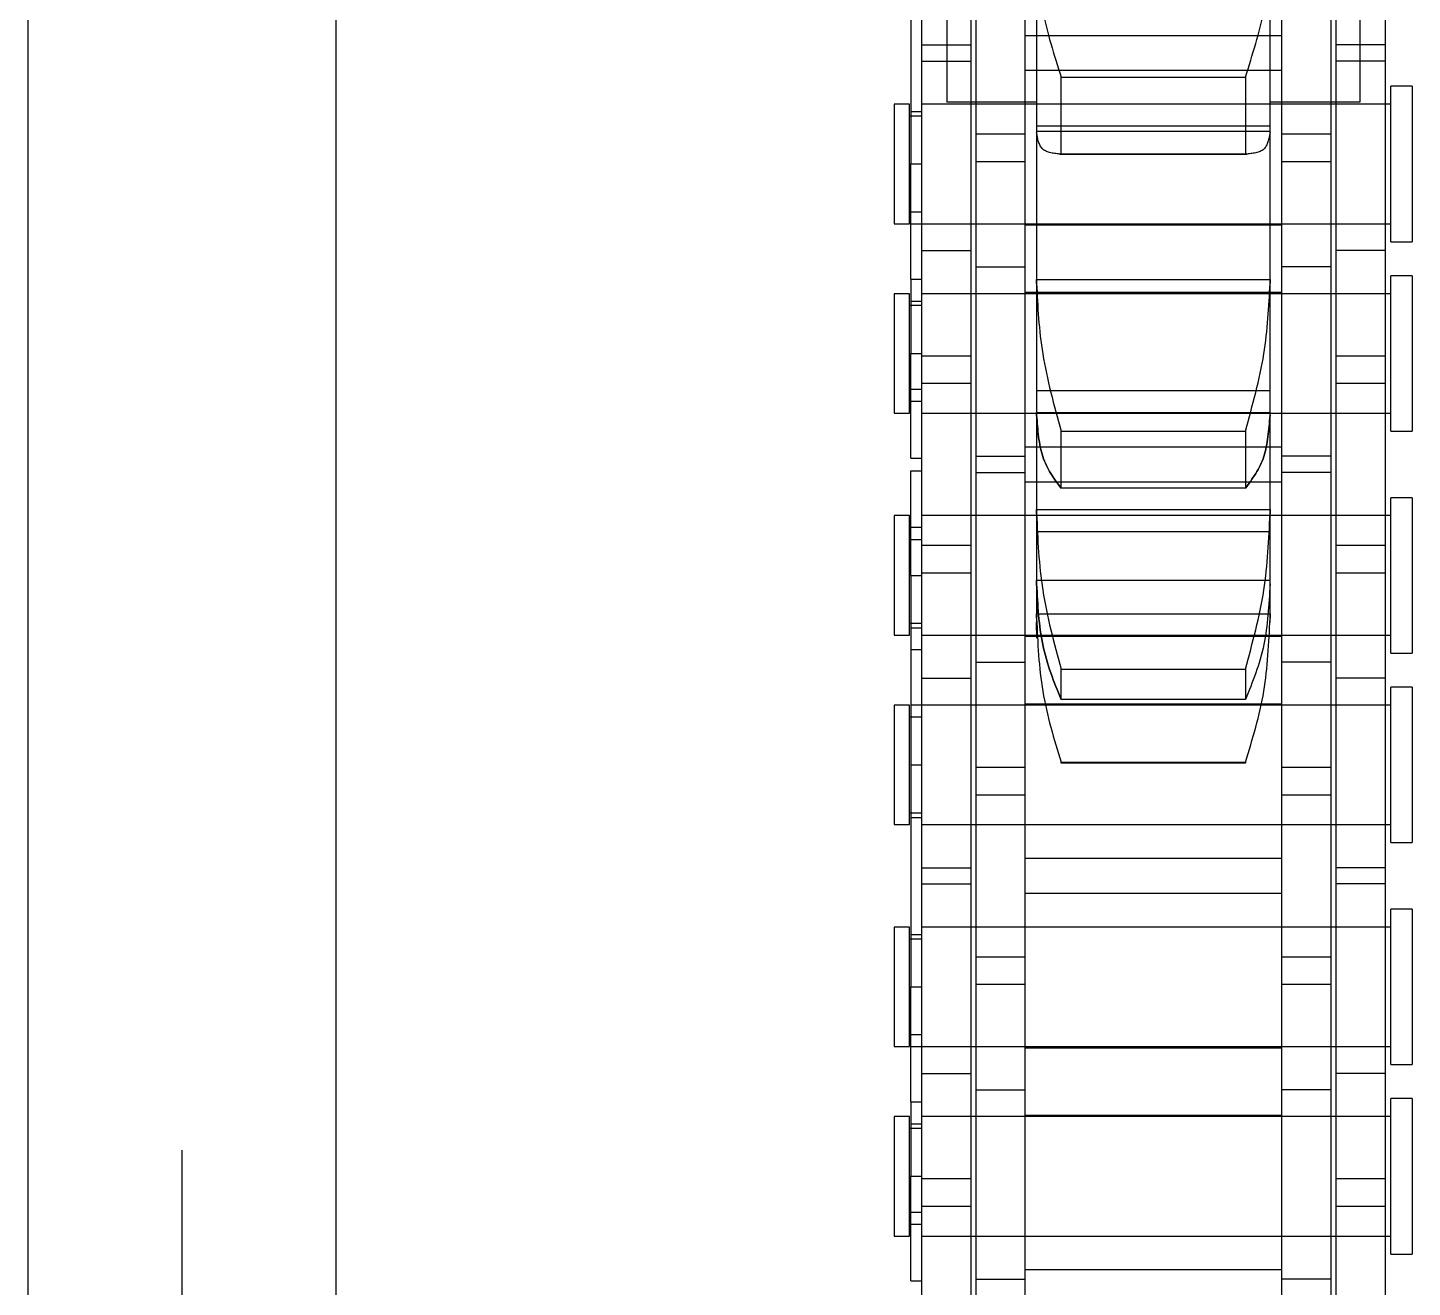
# Model space of a CAD drawing. Header units: metres. Extents: x 0 to 63075, y 0 to 44550.
# Drawn here: x 14315.26 to 14358.03, y 27375.87 to 27414.75 of the extents above; entities that cross this region are included whole.
import ezdxf

# ---------------------------------------------------------------- set-up
doc = ezdxf.new("R2010")
doc.units = ezdxf.units.M
doc.header["$LTSCALE"] = 75
doc.linetypes.add('HIDDEN2', pattern=[4.7625, 3.175, -1.5875])
for name, color, linetype in [('SDM', 7, 'Continuous'), ('SL4', 4, 'Continuous'), ('ST1', 7, 'HIDDEN2')]:
    doc.layers.add(name, color=color, linetype=linetype)

# ---------------------------------------------------------------- blocks, each defined once
blk = doc.blocks.new('A$Ca53c419a')
at = {"layer": 'SL4'}
for p, q in [((3664.713, 495.765), (2339.738, 495.765)), ((2339.738, 486.24), (3664.713, 486.24))]:
    blk.add_line(p, q, dxfattribs=at)
at = {"layer": 'ST1'}
for p, q in [((3664.713, 491.003), (2339.738, 491.003)), ((2339.738, 486.24), (3664.713, 486.24)), ((2951.372, 469), (2947.682, 469)), ((2947.682, 469), (2947.682, 468.526)), ((2951.372, 468.526), (2951.372, 469)), ((2957.221, 469), (2953.531, 469)), ((2953.531, 469), (2953.531, 468.526)), ((2957.221, 468.526), (2957.221, 469)), ((2964.072, 469), (2960.382, 469)), ((2960.382, 469), (2960.382, 468.526)), ((2964.072, 468.526), (2964.072, 469)), ((2969.921, 469), (2966.231, 469)), ((2966.231, 469), (2966.231, 468.526)), ((2969.921, 468.526), (2969.921, 469)), ((2976.772, 469), (2973.082, 469)), ((2973.082, 469), (2973.082, 468.526)), ((2976.772, 468.526), (2976.772, 469)), ((2982.621, 469), (2978.931, 469)), ((2978.931, 469), (2978.931, 468.526)), ((2982.621, 468.526), (2982.621, 469)), ((2946.297, 468.489), (2946.297, 468.157)), ((2946.297, 468.489), (2949.527, 468.489)), ((2947.682, 468.526), (2951.372, 468.526)), ((2948.051, 468.526), (2948.051, 468.157)), ((2948.42, 468.489), (2948.42, 468.157)), ((2949.527, 468.489), (2949.527, 468.157)), ((2951.824, 468.489), (2949.527, 468.489)), ((2951.003, 468.157), (2951.003, 468.526)), ((2951.146, 468.489), (2951.146, 468.157)), ((2951.824, 468.489), (2955.376, 468.489)), ((2951.824, 468.489), (2951.824, 468.157)), ((2953.531, 468.526), (2957.221, 468.526)), ((2953.531, 468.489), (2953.531, 466.637)), ((2953.9, 468.526), (2953.9, 468.157)), ((2955.376, 468.489), (2955.376, 468.157)), ((2968.076, 468.489), (2955.376, 468.489)), ((2956.852, 468.157), (2956.852, 468.526)), ((2956.995, 468.489), (2956.995, 468.157)), ((2960.382, 468.526), (2964.072, 468.526)), ((2960.608, 468.489), (2960.608, 468.157)), ((2960.751, 468.526), (2960.751, 468.157)), ((2962.227, 468.489), (2962.227, 468.157)), ((2963.703, 468.157), (2963.703, 468.526)), ((2964.072, 466.637), (2964.072, 468.489)), ((2965.779, 468.157), (2965.779, 468.489)), ((2966.231, 468.526), (2969.921, 468.526)), ((2966.457, 468.489), (2966.457, 468.157)), ((2966.6, 468.526), (2966.6, 468.157)), ((2968.076, 468.489), (2968.076, 468.157)), ((2968.076, 468.489), (2971.306, 468.489)), ((2969.183, 468.489), (2969.183, 468.157)), ((2969.552, 468.157), (2969.552, 468.526)), ((2971.306, 468.489), (2971.306, 468.157)), ((2971.697, 468.489), (2971.697, 468.157)), ((2971.697, 468.489), (2974.927, 468.489)), ((2973.082, 468.526), (2976.772, 468.526)), ((2973.451, 468.526), (2973.451, 468.157)), ((2973.82, 468.489), (2973.82, 468.157)), ((2974.927, 468.489), (2974.927, 468.157)), ((2977.224, 468.489), (2974.927, 468.489)), ((2976.403, 468.157), (2976.403, 468.526)), ((2976.546, 468.489), (2976.546, 468.157)), ((2977.224, 468.489), (2980.776, 468.489)), ((2977.224, 468.489), (2977.224, 468.157)), ((2978.931, 468.526), (2982.621, 468.526)), ((2978.931, 468.489), (2978.931, 466.637)), ((2979.3, 468.526), (2979.3, 468.157)), ((2980.776, 468.489), (2980.776, 468.157)), ((2993.476, 468.489), (2980.776, 468.489)), ((2982.252, 468.157), (2982.252, 468.526)), ((2982.395, 468.489), (2982.395, 468.157)), ((2948.596, 468.157), (2939.501, 468.157)), ((2947.682, 468.157), (2947.682, 466.637)), ((2947.682, 468.157), (2947.682, 453.659)), ((2949.456, 468.157), (2948.596, 468.157)), ((2948.596, 466.637), (2948.596, 468.157)), ((2958.551, 468.157), (2949.456, 468.157)), ((2949.456, 468.157), (2949.456, 466.637)), ((2951.372, 466.637), (2951.372, 468.157)), ((2951.372, 453.659), (2951.372, 468.157)), ((2952.702, 468.157), (2952.702, 466.637)), ((2953.531, 468.157), (2953.531, 453.659)), ((2957.221, 466.637), (2957.221, 468.157)), ((2957.221, 453.659), (2957.221, 468.157)), ((2958.551, 468.157), (2958.551, 466.637)), ((2964.901, 468.157), (2958.551, 468.157)), ((2959.052, 468.157), (2959.052, 466.637)), ((2960.382, 468.157), (2960.382, 466.637)), ((2960.382, 468.157), (2960.382, 453.659)), ((2964.072, 453.659), (2964.072, 468.157)), ((2964.901, 468.157), (2964.901, 466.637)), ((2973.996, 468.157), (2964.901, 468.157)), ((2966.231, 468.157), (2966.231, 466.637)), ((2966.231, 468.157), (2966.231, 453.659)), ((2968.147, 466.637), (2968.147, 468.157)), ((2969.007, 468.157), (2969.007, 466.637)), ((2969.921, 466.637), (2969.921, 468.157)), ((2969.921, 453.659), (2969.921, 468.157)), ((2973.082, 468.157), (2973.082, 466.637)), ((2973.082, 468.157), (2973.082, 453.659)), ((2974.856, 468.157), (2973.996, 468.157)), ((2973.996, 466.637), (2973.996, 468.157)), ((2983.951, 468.157), (2974.856, 468.157)), ((2974.856, 468.157), (2974.856, 466.637)), ((2976.772, 466.637), (2976.772, 468.157)), ((2976.772, 453.659), (2976.772, 468.157)), ((2978.102, 468.157), (2978.102, 466.637)), ((2978.931, 468.157), (2978.931, 453.659)), ((2982.621, 466.637), (2982.621, 468.157)), ((2982.621, 453.659), (2982.621, 468.157)), ((2983.951, 468.157), (2983.951, 466.637)), ((2990.301, 468.157), (2983.951, 468.157)), ((2984.452, 468.157), (2984.452, 466.637)), ((2982.681, 464.605), (2982.681, 467.375)), ((3021.769, 467.375), (2982.681, 467.375)), ((2948.596, 466.637), (2939.501, 466.637)), ((2949.456, 466.637), (2948.596, 466.637)), ((2958.551, 466.637), (2949.456, 466.637)), ((2964.901, 466.637), (2958.551, 466.637)), ((2973.996, 466.637), (2964.901, 466.637)), ((2974.856, 466.637), (2973.996, 466.637)), ((2983.951, 466.637), (2974.856, 466.637)), ((2990.301, 466.637), (2983.951, 466.637)), ((2952.201, 466.485), (2945.851, 466.485)), ((2946.352, 466.485), (2946.352, 464.965)), ((2947.682, 466.485), (2947.682, 464.965)), ((2951.372, 464.965), (2951.372, 466.485)), ((2952.201, 466.485), (2952.201, 464.965)), ((2961.296, 466.485), (2952.201, 466.485)), ((2953.531, 466.485), (2953.531, 464.965)), ((2955.447, 464.965), (2955.447, 466.485)), ((2956.307, 466.485), (2956.307, 464.965)), ((2957.221, 464.965), (2957.221, 466.485)), ((2960.382, 466.485), (2960.382, 464.965)), ((2962.156, 466.485), (2961.296, 466.485)), ((2961.296, 464.965), (2961.296, 466.485)), ((2971.251, 466.485), (2962.156, 466.485)), ((2962.156, 466.485), (2962.156, 464.965)), ((2964.072, 464.965), (2964.072, 466.485)), ((2965.402, 466.485), (2965.402, 464.965)), ((2966.231, 466.485), (2966.231, 464.965)), ((2969.921, 464.965), (2969.921, 466.485)), ((2971.251, 466.485), (2971.251, 464.965)), ((2977.601, 466.485), (2971.251, 466.485)), ((2971.752, 466.485), (2971.752, 464.965)), ((2973.082, 466.485), (2973.082, 464.965)), ((2976.772, 464.965), (2976.772, 466.485)), ((2977.601, 466.485), (2977.601, 464.965)), ((2986.696, 466.485), (2977.601, 466.485)), ((2978.931, 466.485), (2978.931, 464.965)), ((2980.847, 464.965), (2980.847, 466.485)), ((2981.707, 466.485), (2981.707, 464.965)), ((2982.621, 464.965), (2982.621, 466.485)), ((2952.201, 464.965), (2945.851, 464.965)), ((2946.636, 457.035), (2946.636, 464.965)), ((2947.682, 464.965), (2947.682, 457.035)), ((2951.372, 457.035), (2951.372, 464.965)), ((2951.416, 464.965), (2951.416, 457.035)), ((2961.296, 464.965), (2952.201, 464.965)), ((2953.487, 457.035), (2953.487, 464.965)), ((2953.531, 464.965), (2953.531, 457.035)), ((2957.221, 457.035), (2957.221, 464.965)), ((2958.267, 464.965), (2958.267, 457.035)), ((2959.336, 457.035), (2959.336, 464.965)), ((2960.382, 464.965), (2960.382, 457.035)), ((2962.156, 464.965), (2961.296, 464.965)), ((2971.251, 464.965), (2962.156, 464.965)), ((2964.072, 457.035), (2964.072, 464.965)), ((2964.116, 464.965), (2964.116, 457.035)), ((2966.187, 457.035), (2966.187, 464.965)), ((2966.231, 464.965), (2966.231, 457.035)), ((2969.921, 457.035), (2969.921, 464.965)), ((2970.967, 464.965), (2970.967, 457.035)), ((2977.601, 464.965), (2971.251, 464.965)), ((2972.036, 457.035), (2972.036, 464.965)), ((2973.082, 464.965), (2973.082, 457.035)), ((2976.772, 457.035), (2976.772, 464.965)), ((2976.816, 464.965), (2976.816, 457.035)), ((2986.696, 464.965), (2977.601, 464.965)), ((2978.887, 457.035), (2978.887, 464.965)), ((2978.931, 464.965), (2978.931, 457.035)), ((2982.621, 457.035), (2982.621, 464.965)), ((2983.667, 464.965), (2983.667, 457.035)), ((2984.736, 457.035), (2984.736, 464.965)), ((2966.138, 464.596), (2966.618, 464.605)), ((2966.758, 464.605), (2966.618, 464.605)), ((2966.885, 464.605), (2966.758, 464.605)), ((2966.758, 464.605), (2966.885, 464.605)), ((2966.758, 464.605), (2966.885, 464.605)), ((2966.885, 464.605), (2966.758, 464.605)), ((2966.885, 464.605), (2966.885, 457.395)), ((2967.815, 464.605), (2966.885, 464.605)), ((2969.98, 464.605), (2967.815, 464.605)), ((2967.924, 464.605), (2967.815, 464.605)), ((2967.815, 464.605), (2967.924, 464.605)), ((2967.924, 464.605), (2967.924, 457.395)), ((2969.422, 457.395), (2969.422, 464.605)), ((2970.108, 464.605), (2969.98, 464.605)), ((2969.98, 464.605), (2970.108, 464.605)), ((2969.98, 464.605), (2970.108, 464.605)), ((2970.108, 464.605), (2969.98, 464.605)), ((2970.108, 464.605), (2970.108, 457.395)), ((2973.022, 464.605), (2970.108, 464.605)), ((2977.09, 464.605), (2973.022, 464.605)), ((2973.1, 464.605), (2973.022, 464.605)), ((2973.022, 464.605), (2973.1, 464.605)), ((2973.1, 464.605), (2973.1, 457.395)), ((2973.769, 457.395), (2973.769, 464.605)), ((2977.206, 464.605), (2977.09, 464.605)), ((2977.09, 464.605), (2977.206, 464.605)), ((2977.09, 464.605), (2977.206, 464.605)), ((2977.206, 464.605), (2977.09, 464.605)), ((2977.206, 464.605), (2977.206, 457.395)), ((2981.751, 464.605), (2977.206, 464.605)), ((2987.233, 464.605), (2981.751, 464.605)), ((2981.789, 464.605), (2981.789, 457.395)), ((2981.939, 457.395), (2981.939, 464.605)), ((2962.285, 463.843), (2962.309, 463.843)), ((2962.285, 458.157), (2962.285, 463.843)), ((2962.309, 463.843), (2962.309, 458.157)), ((2964.247, 463.843), (2965.185, 463.843)), ((2964.247, 458.157), (2964.247, 463.843)), ((2965.185, 463.843), (2965.185, 458.157)), ((2970.766, 463.843), (2972.529, 463.843)), ((2970.766, 458.157), (2970.766, 463.843)), ((2972.529, 463.843), (2972.529, 458.157)), ((2981.077, 463.901), (2981.077, 463.9)), ((2981.077, 463.9), (2981.077, 458.1)), ((2981.079, 463.843), (2983.455, 463.843)), ((2981.079, 458.157), (2981.079, 463.843)), ((2983.455, 463.843), (2983.455, 458.157)), ((2962.309, 458.157), (2962.285, 458.157)), ((2965.185, 458.157), (2964.247, 458.157)), ((2972.529, 458.157), (2970.766, 458.157)), ((2981.077, 458.1), (2981.077, 458.099)), ((2983.455, 458.157), (2981.079, 458.157)), ((2966.618, 457.395), (2966.758, 457.395)), ((2966.758, 457.395), (2966.885, 457.395)), ((2966.885, 457.395), (2966.758, 457.395)), ((2966.885, 457.395), (2966.758, 457.395)), ((2966.758, 457.395), (2966.885, 457.395)), ((2966.885, 457.395), (2967.815, 457.395)), ((2967.815, 457.395), (2969.98, 457.395)), ((2967.815, 457.395), (2967.924, 457.395)), ((2969.98, 457.395), (2970.108, 457.395)), ((2970.108, 457.395), (2969.98, 457.395)), ((2970.108, 457.395), (2969.98, 457.395)), ((2969.98, 457.395), (2970.108, 457.395)), ((2970.108, 457.395), (2973.022, 457.395)), ((2973.022, 457.395), (2977.09, 457.395)), ((2973.022, 457.395), (2973.1, 457.395)), ((2977.09, 457.395), (2977.206, 457.395)), ((2977.206, 457.395), (2977.09, 457.395)), ((2977.206, 457.395), (2977.09, 457.395)), ((2977.09, 457.395), (2977.206, 457.395)), ((2977.206, 457.395), (2981.751, 457.395)), ((2981.751, 457.395), (2987.233, 457.395)), ((2982.681, 454.625), (2982.681, 457.395)), ((2952.201, 457.035), (2945.851, 457.035)), ((2946.352, 455.515), (2946.352, 457.035)), ((2947.682, 457.035), (2947.682, 455.515)), ((2951.372, 455.515), (2951.372, 457.035)), ((2952.201, 455.515), (2952.201, 457.035)), ((2961.296, 457.035), (2952.201, 457.035)), ((2953.531, 457.035), (2953.531, 455.515)), ((2955.447, 455.515), (2955.447, 457.035)), ((2956.307, 457.035), (2956.307, 455.515)), ((2957.221, 455.515), (2957.221, 457.035)), ((2960.382, 457.035), (2960.382, 455.515)), ((2962.156, 457.035), (2961.296, 457.035)), ((2961.296, 455.515), (2961.296, 457.035)), ((2971.251, 457.035), (2962.156, 457.035)), ((2962.156, 457.035), (2962.156, 455.515)), ((2964.072, 455.515), (2964.072, 457.035)), ((2965.402, 455.515), (2965.402, 457.035)), ((2966.231, 457.035), (2966.231, 455.515)), ((2969.921, 455.515), (2969.921, 457.035)), ((2971.251, 455.515), (2971.251, 457.035)), ((2977.601, 457.035), (2971.251, 457.035)), ((2971.752, 455.515), (2971.752, 457.035)), ((2973.082, 457.035), (2973.082, 455.515)), ((2976.772, 455.515), (2976.772, 457.035)), ((2977.601, 455.515), (2977.601, 457.035)), ((2986.696, 457.035), (2977.601, 457.035)), ((2978.931, 457.035), (2978.931, 455.515)), ((2980.847, 455.515), (2980.847, 457.035)), ((2981.707, 457.035), (2981.707, 455.515)), ((2982.621, 455.515), (2982.621, 457.035)), ((2952.201, 455.515), (2945.851, 455.515)), ((2961.296, 455.515), (2952.201, 455.515)), ((2962.156, 455.515), (2961.296, 455.515)), ((2971.251, 455.515), (2962.156, 455.515)), ((2977.601, 455.515), (2971.251, 455.515)), ((2986.696, 455.515), (2977.601, 455.515)), ((2948.596, 455.363), (2939.501, 455.363)), ((2947.682, 455.363), (2947.682, 453.843)), ((2949.456, 455.363), (2948.596, 455.363)), ((2948.596, 453.843), (2948.596, 455.363)), ((2958.551, 455.363), (2949.456, 455.363)), ((2949.456, 455.363), (2949.456, 453.843)), ((2951.372, 453.843), (2951.372, 455.363)), ((2952.702, 453.843), (2952.702, 455.363)), ((2953.531, 455.363), (2953.531, 453.843)), ((2957.221, 453.843), (2957.221, 455.363)), ((2958.551, 453.843), (2958.551, 455.363)), ((2964.901, 455.363), (2958.551, 455.363)), ((2959.052, 453.843), (2959.052, 455.363)), ((2960.382, 455.363), (2960.382, 453.843)), ((2964.072, 453.843), (2964.072, 455.363)), ((2964.901, 453.843), (2964.901, 455.363)), ((2973.996, 455.363), (2964.901, 455.363)), ((2966.231, 455.363), (2966.231, 453.843)), ((2968.147, 453.843), (2968.147, 455.363)), ((2969.007, 455.363), (2969.007, 453.843)), ((2969.921, 453.843), (2969.921, 455.363)), ((2973.082, 455.363), (2973.082, 453.843)), ((2974.856, 455.363), (2973.996, 455.363)), ((2973.996, 453.843), (2973.996, 455.363)), ((2983.951, 455.363), (2974.856, 455.363)), ((2974.856, 455.363), (2974.856, 453.843)), ((2976.772, 453.843), (2976.772, 455.363)), ((2978.102, 453.843), (2978.102, 455.363)), ((2978.931, 455.363), (2978.931, 453.843)), ((2982.621, 453.843), (2982.621, 455.363)), ((2983.951, 453.843), (2983.951, 455.363)), ((2990.301, 455.363), (2983.951, 455.363)), ((2984.452, 453.843), (2984.452, 455.363)), ((3021.769, 454.625), (2982.681, 454.625)), ((2948.596, 453.843), (2939.501, 453.843)), ((2949.456, 453.843), (2948.596, 453.843)), ((2958.551, 453.843), (2949.456, 453.843)), ((2964.901, 453.843), (2958.551, 453.843)), ((2973.996, 453.843), (2964.901, 453.843)), ((2974.856, 453.843), (2973.996, 453.843)), ((2983.951, 453.843), (2974.856, 453.843)), ((2990.301, 453.843), (2983.951, 453.843)), ((2947.129, 453.659), (2951.926, 453.659)), ((2947.129, 453.659), (2947.129, 453)), ((2951.926, 453), (2951.926, 453.659)), ((2952.977, 453.659), (2957.774, 453.659)), ((2952.977, 453.659), (2952.977, 453)), ((2957.774, 453), (2957.774, 453.659)), ((2959.829, 453.659), (2964.626, 453.659)), ((2959.829, 453.659), (2959.829, 453)), ((2964.626, 453), (2964.626, 453.659)), ((2965.677, 453.659), (2970.474, 453.659)), ((2965.677, 453.659), (2965.677, 453)), ((2970.474, 453), (2970.474, 453.659)), ((2972.529, 453.659), (2977.326, 453.659)), ((2972.529, 453.659), (2972.529, 453)), ((2977.326, 453), (2977.326, 453.659)), ((2978.377, 453.659), (2983.174, 453.659)), ((2978.377, 453.659), (2978.377, 453)), ((2983.174, 453), (2983.174, 453.659)), ((2951.926, 453), (2947.129, 453)), ((2957.774, 453), (2952.977, 453)), ((2964.626, 453), (2959.829, 453)), ((2970.474, 453), (2965.677, 453)), ((2977.326, 453), (2972.529, 453)), ((2983.174, 453), (2978.377, 453))]:
    blk.add_line(p, q, dxfattribs=at)
for points, knots in [([(2966.758, 464.605), (2965.993, 464.57), (2964.412, 464.496), (2963.024, 464.065), (2962.309, 463.843)], [0, 0, 0, 0, 0.484725, 1, 1, 1, 1]), ([(2964.247, 463.843), (2964.785, 464.065), (2965.83, 464.496), (2967.167, 464.57), (2967.815, 464.605)], [0, 0, 0, 0, 0.5152637, 1, 1, 1, 1]), ([(2967.815, 464.605), (2967.167, 464.57), (2965.83, 464.496), (2964.785, 464.065), (2964.247, 463.843)], [0, 0, 0, 0, 0.4847361, 1, 1, 1, 1]), ([(2969.98, 464.605), (2969.188, 464.57), (2967.556, 464.496), (2965.991, 464.065), (2965.185, 463.843)], [0, 0, 0, 0, 0.484722, 1, 1, 1, 1]), ([(2970.766, 463.843), (2971.062, 464.065), (2971.637, 464.496), (2972.569, 464.57), (2973.022, 464.605)], [0, 0, 0, 0, 0.515263, 1, 1, 1, 1]), ([(2973.022, 464.605), (2972.569, 464.57), (2971.637, 464.496), (2971.062, 464.065), (2970.766, 463.843)], [0, 0, 0, 0, 0.484737, 1, 1, 1, 1]), ([(2977.09, 464.605), (2976.369, 464.57), (2974.881, 464.496), (2973.329, 464.065), (2972.529, 463.843)], [0, 0, 0, 0, 0.484736, 1, 1, 1, 1]), ([(2981.079, 463.843), (2981.097, 464.065), (2981.133, 464.496), (2981.549, 464.57), (2981.751, 464.605)], [0, 0, 0, 0, 0.5152602, 1, 1, 1, 1]), ([(2987.233, 464.605), (2986.668, 464.57), (2985.504, 464.496), (2984.152, 464.065), (2983.455, 463.843)], [0, 0, 0, 0, 0.484737, 1, 1, 1, 1]), ([(2962.309, 458.157), (2963.024, 457.935), (2964.412, 457.504), (2965.992, 457.43), (2966.758, 457.395)], [0, 0, 0, 0, 0.515254, 1, 1, 1, 1]), ([(2967.815, 457.395), (2967.167, 457.43), (2965.83, 457.504), (2964.785, 457.935), (2964.247, 458.157)], [0, 0, 0, 0, 0.484736, 1, 1, 1, 1]), ([(2965.185, 458.157), (2965.991, 457.935), (2967.556, 457.504), (2969.188, 457.43), (2969.98, 457.395)], [0, 0, 0, 0, 0.515256, 1, 1, 1, 1]), ([(2973.022, 457.395), (2972.569, 457.43), (2971.637, 457.504), (2971.062, 457.935), (2970.766, 458.157)], [0, 0, 0, 0, 0.484737, 1, 1, 1, 1]), ([(2970.766, 458.157), (2971.062, 457.935), (2971.637, 457.504), (2972.569, 457.43), (2973.022, 457.395)], [0, 0, 0, 0, 0.5152633, 1, 1, 1, 1]), ([(2972.529, 458.157), (2973.329, 457.935), (2974.881, 457.504), (2976.369, 457.43), (2977.09, 457.395)], [0, 0, 0, 0, 0.515264, 1, 1, 1, 1]), ([(2981.751, 457.395), (2981.549, 457.43), (2981.133, 457.504), (2981.097, 457.935), (2981.079, 458.157)], [0, 0, 0, 0, 0.484735, 1, 1, 1, 1]), ([(2983.455, 458.157), (2984.152, 457.935), (2985.504, 457.504), (2986.668, 457.43), (2987.233, 457.395)], [0, 0, 0, 0, 0.515263, 1, 1, 1, 1])]:
    blk.add_open_spline(points, degree=3, knots=knots, dxfattribs=at)

msp = doc.modelspace()

# ---------------------------------------------------------------- block references
at = {"layer": 'SDM', "rotation": 90}
msp.add_blockref('A$Ca53c419a', (14811.027, 24429.769), dxfattribs=at)

doc.saveas('drawing.dxf')
